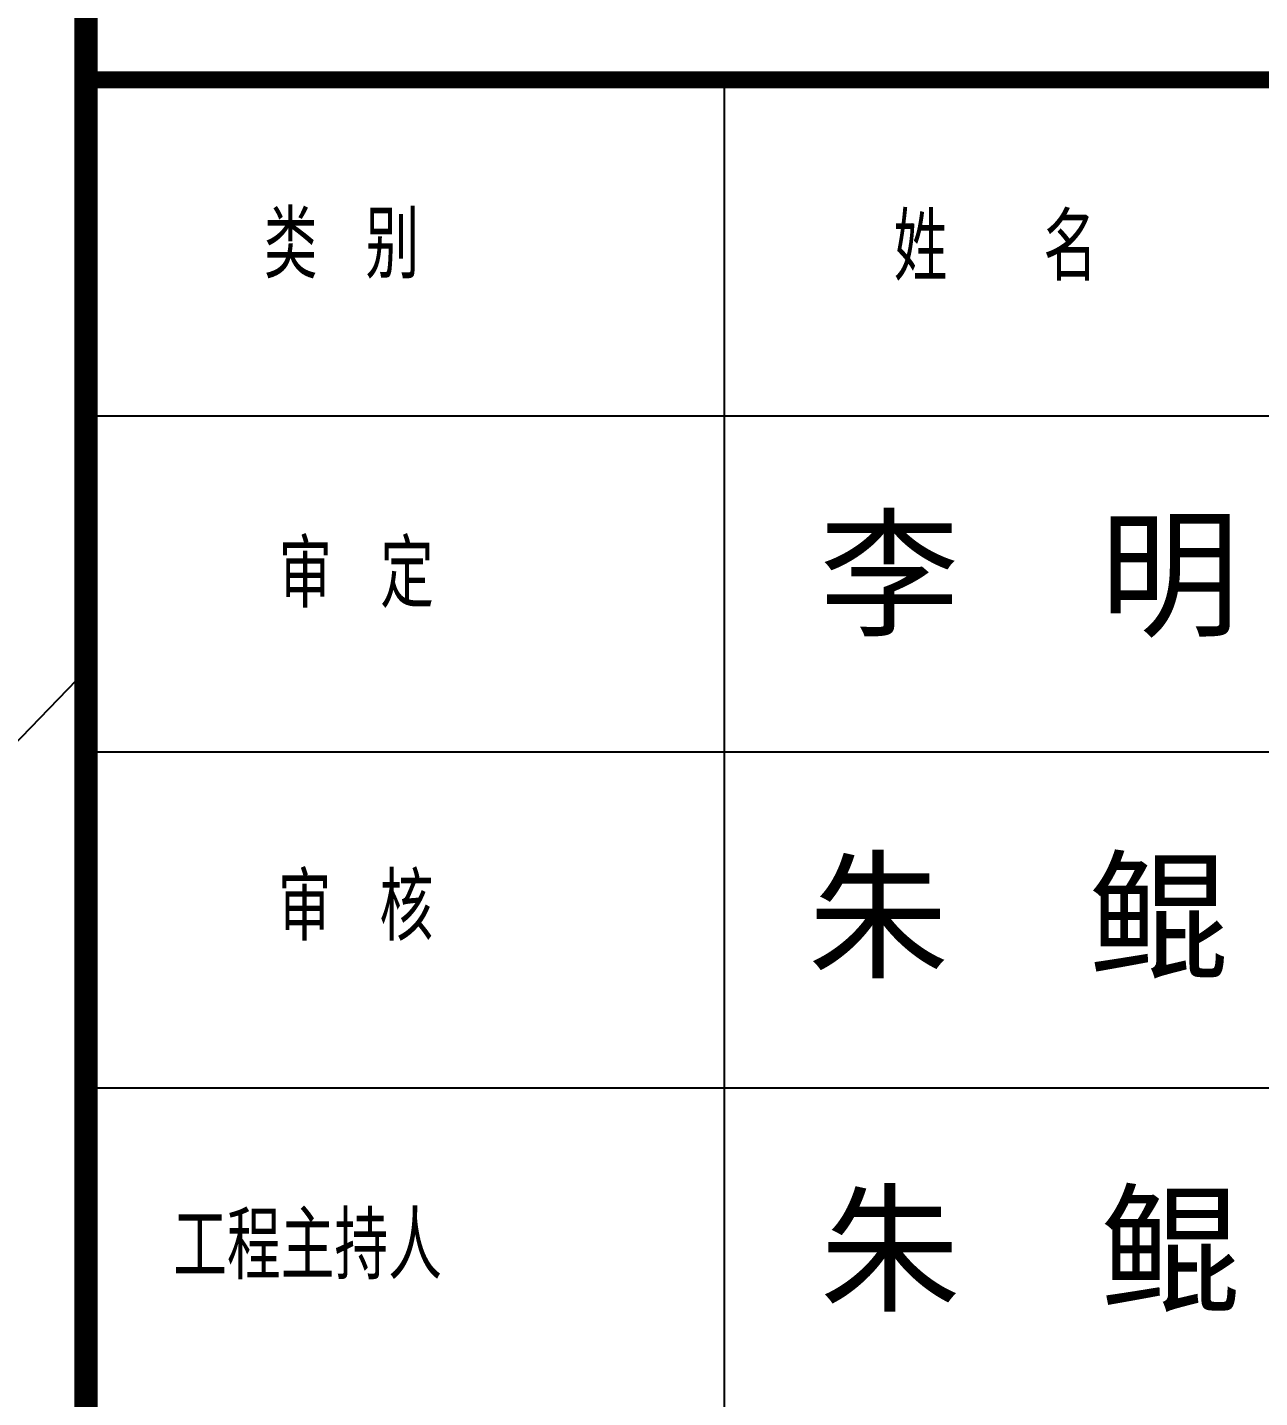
# Model space of a CAD drawing. Extents: x -21908402 to 2165534, y 88493 to 5079726.
# Drawn here: x 2160522 to 2163114, y 417488 to 420372 of the extents above; entities that cross this region are included whole.
import ezdxf

# ---------------------------------------------------------------- set-up
doc = ezdxf.new("R2010")
doc.units = 0
doc.header["$LTSCALE"] = 1000
for name, color, linetype in [('PP-PM-TK', 7, 'Continuous'), ('PUB_TEXT', 7, 'Continuous'), ('PUB_TITLE', 4, 'Continuous'), ('RD-红线', 7, 'Continuous'), ('签名', 255, 'Continuous')]:
    doc.layers.add(name, color=color, linetype=linetype)
doc.styles.add('-黑体', font='simhei.ttf', dxfattribs={"width": 0.8})
doc.styles.add('TQ', font='txt.shx', dxfattribs={"width": 0.8, "bigfont": 'hztxt.shx'})

# ---------------------------------------------------------------- blocks, each defined once
blk = doc.blocks.new('FFF')
at = {"linetype": 'Continuous'}
blk.add_line((40393271.939, 3421618.541), (40393271.939, 3421555.18), dxfattribs=at)
at = {"layer": 'RD-红线', "linetype": 'Continuous'}
blk.add_lwpolyline([(40393271.939, 3421618.541), (40393258.084, 3421604.187)], dxfattribs=at)
blk = doc.blocks.new('tk')
at = {"layer": 'PP-PM-TK', "color": 4, "const_width": 74.2}
blk.add_lwpolyline([(1742537.1, 401992.7), (1742537.1, 341992.7)], dxfattribs=at)
at = {"layer": 'PUB_TITLE', "color": 4}
for p, q in [((1744552.2, 359243.1), (1744552.2, 366667.7)), ((1742537.1, 365607), (1748370.6, 365607)), ((1742537.1, 364546.4), (1748370.6, 364546.4)), ((1742537.1, 363485.7), (1748370.6, 363485.7))]:
    blk.add_line(p, q, dxfattribs=at)
at = {"layer": 'PUB_TITLE', "color": 4, "lineweight": 40, "const_width": 53}
blk.add_lwpolyline([(1742537.1, 366667.7), (1748370.6, 366667.7)], dxfattribs=at)
at = {"layer": 'PUB_TEXT', "color": 2, "char_height": 212.13, "width": 1781.712, "attachment_point": 1, "style": 'TQ'}
for s, insert in [('类 别', (1743097.8, 366253)), ('姓  名', (1745085.7, 366245.1)), ('审 定', (1743144.1, 365213.2)), ('审 核', (1743142.1, 364161.9)), ('工程主持人', (1742811.9, 363092.8))]:
    blk.add_mtext(s, dxfattribs=dict(at, insert=insert))
at = {"layer": '签名', "linetype": 'Continuous', "style": '-黑体'}
for s, p in [('李  明', (1744851.2, 364944.7)), ('朱  鲲', (1744815.2, 363866.1)), ('朱  鲲', (1744852.4, 362813.7))]:
    blk.add_text(s, height=324.56, dxfattribs=at).set_placement(p)

msp = doc.modelspace()

# ---------------------------------------------------------------- block references
at = {"xscale": 0.6666666666278616, "yscale": 0.6666666666569654, "zscale": 0.6666666666666665}
msp.add_blockref('tk', (998953.6, 175816.7), dxfattribs=at)
at = {"linetype": 'Continuous', "xscale": 240, "yscale": 240, "zscale": 240}
msp.add_blockref('FFF', (-9692224620.5, -820769431.3), dxfattribs=at)

doc.saveas('drawing.dxf')
